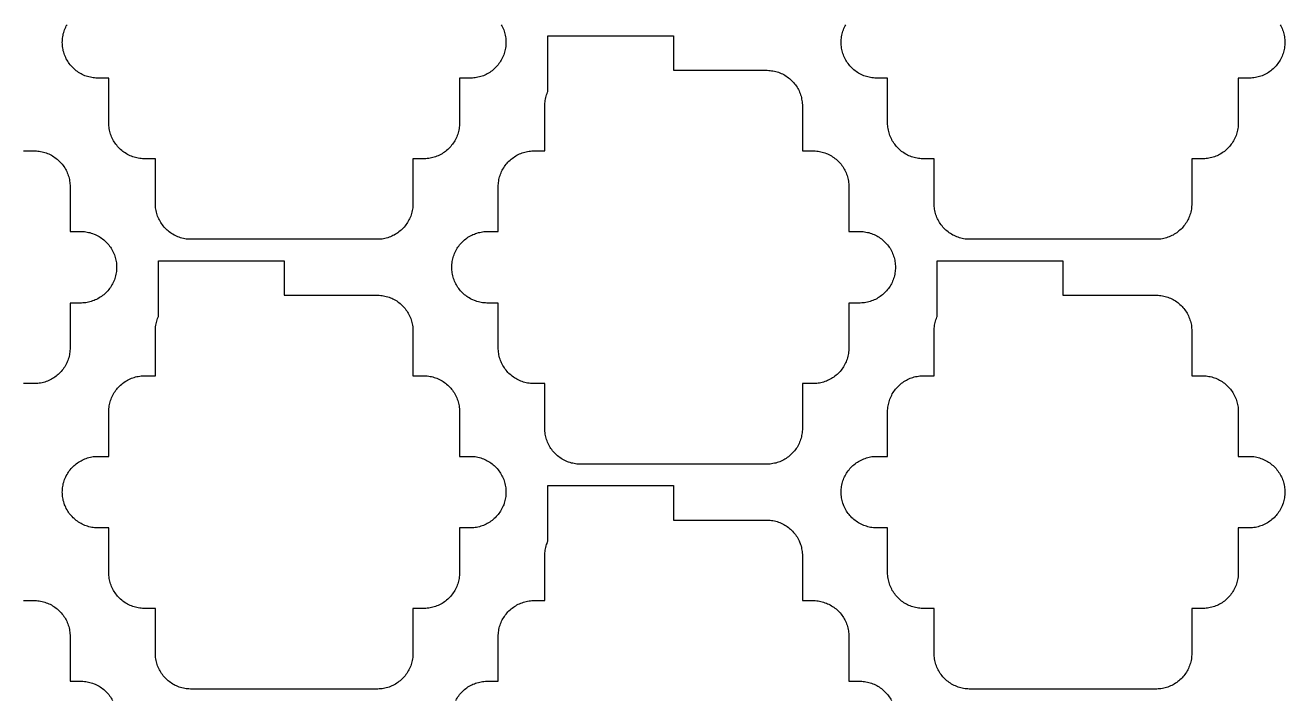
# Model space of a CAD drawing. Extents: x -49 to 54, y -38 to 38.
# Drawn here: x 26.31 to 43.91, y 8.09 to 17.52 of the extents above; entities that cross this region are included whole.
import ezdxf

# ---------------------------------------------------------------- set-up
doc = ezdxf.new("R2010")
doc.units = 0
doc.layers.add('CONDUCTIVE_LAYER_BACK_LAYER', color=2, linetype='CONTINUOUS')

msp = doc.modelspace()

# ---------------------------------------------------------------- linework, layer by layer
at = {"layer": 'CONDUCTIVE_LAYER_BACK_LAYER'}
for points in [[(32.965, 17.527), (32.974, 17.51), (32.983, 17.492), (32.991, 17.474), (32.999, 17.455), (33.005, 17.437), (33.011, 17.418), (33.016, 17.398), (33.02, 17.379), (33.024, 17.359), (33.027, 17.34), (33.029, 17.32), (33.03, 17.3), (33.03, 17.28), (33.03, 17.26), (33.029, 17.24), (33.027, 17.221), (33.024, 17.201), (33.02, 17.181), (33.016, 17.162), (33.011, 17.143), (33.005, 17.124), (32.999, 17.105), (32.991, 17.087), (32.983, 17.068), (32.974, 17.051), (32.965, 17.033), (32.955, 17.016), (32.944, 16.999), (32.932, 16.983), (32.92, 16.967), (32.908, 16.952), (32.894, 16.937), (32.88, 16.923), (32.866, 16.91), (32.851, 16.896), (32.835, 16.884), (32.819, 16.872), (32.803, 16.861), (32.786, 16.851), (32.769, 16.841), (32.751, 16.832), (32.733, 16.823), (32.715, 16.815), (32.696, 16.809), (32.677, 16.802), (32.658, 16.797), (32.639, 16.792), (32.619, 16.788), (32.6, 16.785), (32.58, 16.783), (32.56, 16.781), (32.54, 16.78), (32.38, 16.78), (32.38, 16.154), (32.38, 16.135), (32.379, 16.115), (32.377, 16.095), (32.374, 16.075), (32.37, 16.056), (32.366, 16.036), (32.361, 16.017), (32.355, 15.998), (32.349, 15.979), (32.341, 15.961), (32.333, 15.943), (32.324, 15.925), (32.315, 15.907), (32.305, 15.89), (32.294, 15.874), (32.282, 15.857), (32.27, 15.842), (32.258, 15.826), (32.244, 15.812), (32.23, 15.797), (32.216, 15.784), (32.201, 15.771), (32.185, 15.758), (32.169, 15.746), (32.153, 15.735), (32.136, 15.725), (32.119, 15.715), (32.101, 15.706), (32.083, 15.697), (32.065, 15.69), (32.046, 15.683), (32.027, 15.676), (32.008, 15.671), (31.989, 15.666), (31.969, 15.662), (31.95, 15.659), (31.93, 15.657), (31.91, 15.655), (31.89, 15.654), (31.73, 15.654), (31.73, 15.029), (31.73, 15.009), (31.729, 14.989), (31.727, 14.969), (31.724, 14.949), (31.72, 14.93), (31.716, 14.91), (31.711, 14.891), (31.705, 14.872), (31.699, 14.853), (31.691, 14.835), (31.683, 14.817), (31.674, 14.799), (31.665, 14.781), (31.655, 14.764), (31.644, 14.748), (31.632, 14.731), (31.62, 14.716), (31.608, 14.7), (31.594, 14.686), (31.58, 14.672), (31.566, 14.658), (31.551, 14.645), (31.535, 14.632), (31.519, 14.621), (31.503, 14.609), (31.486, 14.599), (31.469, 14.589), (31.451, 14.58), (31.433, 14.572), (31.415, 14.564), (31.396, 14.557), (31.377, 14.551), (31.358, 14.545), (31.339, 14.54), (31.319, 14.537), (31.3, 14.533), (31.28, 14.531), (31.26, 14.529), (31.24, 14.529), (28.62, 14.529), (28.6, 14.529), (28.581, 14.531), (28.561, 14.533), (28.541, 14.537), (28.522, 14.54), (28.502, 14.545), (28.483, 14.551), (28.464, 14.557), (28.446, 14.564), (28.427, 14.572), (28.409, 14.58), (28.392, 14.589), (28.375, 14.599), (28.358, 14.609), (28.341, 14.621), (28.325, 14.632), (28.31, 14.645), (28.295, 14.658), (28.28, 14.672), (28.266, 14.686), (28.253, 14.7), (28.24, 14.716), (28.228, 14.731), (28.217, 14.748), (28.206, 14.764), (28.196, 14.781), (28.186, 14.799), (28.177, 14.817), (28.169, 14.835), (28.162, 14.853), (28.155, 14.872), (28.149, 14.891), (28.144, 14.91), (28.14, 14.93), (28.137, 14.949), (28.134, 14.969), (28.132, 14.989), (28.131, 15.009), (28.13, 15.029), (28.13, 15.654), (27.97, 15.654), (27.95, 15.655), (27.931, 15.657), (27.911, 15.659), (27.891, 15.662), (27.872, 15.666), (27.852, 15.671), (27.833, 15.676), (27.814, 15.683), (27.796, 15.69), (27.777, 15.697), (27.759, 15.706), (27.742, 15.715), (27.725, 15.725), (27.708, 15.735), (27.691, 15.746), (27.675, 15.758), (27.66, 15.771), (27.645, 15.784), (27.63, 15.797), (27.616, 15.812), (27.603, 15.826), (27.59, 15.842), (27.578, 15.857), (27.567, 15.874), (27.556, 15.89), (27.546, 15.907), (27.536, 15.925), (27.527, 15.943), (27.519, 15.961), (27.512, 15.979), (27.505, 15.998), (27.499, 16.017), (27.494, 16.036), (27.49, 16.056), (27.487, 16.075), (27.484, 16.095), (27.482, 16.115), (27.481, 16.135), (27.48, 16.154), (27.48, 16.78), (27.32, 16.78), (27.3, 16.781), (27.281, 16.783), (27.261, 16.785), (27.241, 16.788), (27.222, 16.792), (27.202, 16.797), (27.183, 16.802), (27.164, 16.809), (27.146, 16.815), (27.127, 16.823), (27.109, 16.832), (27.092, 16.841), (27.075, 16.851), (27.058, 16.861), (27.041, 16.872), (27.025, 16.884), (27.01, 16.896), (26.995, 16.91), (26.98, 16.923), (26.966, 16.937), (26.953, 16.952), (26.94, 16.967), (26.928, 16.983), (26.917, 16.999), (26.906, 17.016), (26.896, 17.033), (26.886, 17.051), (26.877, 17.068), (26.869, 17.087), (26.862, 17.105), (26.855, 17.124), (26.849, 17.143), (26.844, 17.162), (26.84, 17.181), (26.837, 17.201), (26.834, 17.221), (26.832, 17.24), (26.831, 17.26), (26.83, 17.28), (26.831, 17.3), (26.832, 17.32), (26.834, 17.34), (26.837, 17.359), (26.84, 17.379), (26.844, 17.398), (26.849, 17.418), (26.855, 17.437), (26.862, 17.455), (26.869, 17.474), (26.877, 17.492), (26.886, 17.51), (26.896, 17.527)], [(43.849, 17.527), (43.858, 17.51), (43.867, 17.492), (43.875, 17.474), (43.882, 17.455), (43.889, 17.437), (43.895, 17.418), (43.9, 17.398), (43.904, 17.379), (43.908, 17.359), (43.91, 17.34), (43.912, 17.32), (43.914, 17.3), (43.914, 17.28), (43.914, 17.26), (43.912, 17.24), (43.91, 17.221), (43.908, 17.201), (43.904, 17.181), (43.9, 17.162), (43.895, 17.143), (43.889, 17.124), (43.882, 17.105), (43.875, 17.087), (43.867, 17.068), (43.858, 17.051), (43.849, 17.033), (43.838, 17.016), (43.828, 16.999), (43.816, 16.983), (43.804, 16.967), (43.791, 16.952), (43.778, 16.937), (43.764, 16.923), (43.749, 16.91), (43.734, 16.896), (43.719, 16.884), (43.703, 16.872), (43.687, 16.861), (43.67, 16.851), (43.652, 16.841), (43.635, 16.832), (43.617, 16.823), (43.598, 16.815), (43.58, 16.809), (43.561, 16.802), (43.542, 16.797), (43.522, 16.792), (43.503, 16.788), (43.483, 16.785), (43.464, 16.783), (43.444, 16.781), (43.424, 16.78), (43.264, 16.78), (43.264, 16.154), (43.264, 16.135), (43.262, 16.115), (43.26, 16.095), (43.258, 16.075), (43.254, 16.056), (43.25, 16.036), (43.245, 16.017), (43.239, 15.998), (43.232, 15.979), (43.225, 15.961), (43.217, 15.943), (43.208, 15.925), (43.199, 15.907), (43.188, 15.89), (43.178, 15.874), (43.166, 15.857), (43.154, 15.842), (43.141, 15.826), (43.128, 15.812), (43.114, 15.797), (43.099, 15.784), (43.084, 15.771), (43.069, 15.758), (43.053, 15.746), (43.037, 15.735), (43.02, 15.725), (43.002, 15.715), (42.985, 15.706), (42.967, 15.697), (42.948, 15.69), (42.93, 15.683), (42.911, 15.676), (42.892, 15.671), (42.872, 15.666), (42.853, 15.662), (42.833, 15.659), (42.814, 15.657), (42.794, 15.655), (42.774, 15.654), (42.614, 15.654), (42.614, 15.029), (42.614, 15.009), (42.612, 14.989), (42.61, 14.969), (42.608, 14.949), (42.604, 14.93), (42.6, 14.91), (42.595, 14.891), (42.589, 14.872), (42.582, 14.853), (42.575, 14.835), (42.567, 14.817), (42.558, 14.799), (42.549, 14.781), (42.538, 14.764), (42.528, 14.748), (42.516, 14.731), (42.504, 14.716), (42.491, 14.7), (42.478, 14.686), (42.464, 14.672), (42.449, 14.658), (42.434, 14.645), (42.419, 14.632), (42.403, 14.621), (42.387, 14.609), (42.37, 14.599), (42.352, 14.589), (42.335, 14.58), (42.317, 14.572), (42.298, 14.564), (42.28, 14.557), (42.261, 14.551), (42.242, 14.545), (42.222, 14.54), (42.203, 14.537), (42.183, 14.533), (42.164, 14.531), (42.144, 14.529), (42.124, 14.529), (39.504, 14.529), (39.484, 14.529), (39.464, 14.531), (39.445, 14.533), (39.425, 14.537), (39.405, 14.54), (39.386, 14.545), (39.367, 14.551), (39.348, 14.557), (39.33, 14.564), (39.311, 14.572), (39.293, 14.58), (39.276, 14.589), (39.258, 14.599), (39.241, 14.609), (39.225, 14.621), (39.209, 14.632), (39.193, 14.645), (39.178, 14.658), (39.164, 14.672), (39.15, 14.686), (39.137, 14.7), (39.124, 14.716), (39.112, 14.731), (39.1, 14.748), (39.089, 14.764), (39.079, 14.781), (39.07, 14.799), (39.061, 14.817), (39.053, 14.835), (39.046, 14.853), (39.039, 14.872), (39.033, 14.891), (39.028, 14.91), (39.024, 14.93), (39.02, 14.949), (39.017, 14.969), (39.016, 14.989), (39.014, 15.009), (39.014, 15.029), (39.014, 15.654), (38.854, 15.654), (38.834, 15.655), (38.814, 15.657), (38.795, 15.659), (38.775, 15.662), (38.755, 15.666), (38.736, 15.671), (38.717, 15.676), (38.698, 15.683), (38.68, 15.69), (38.661, 15.697), (38.643, 15.706), (38.626, 15.715), (38.608, 15.725), (38.591, 15.735), (38.575, 15.746), (38.559, 15.758), (38.543, 15.771), (38.528, 15.784), (38.514, 15.797), (38.5, 15.812), (38.487, 15.826), (38.474, 15.842), (38.462, 15.857), (38.45, 15.874), (38.439, 15.89), (38.429, 15.907), (38.42, 15.925), (38.411, 15.943), (38.403, 15.961), (38.396, 15.979), (38.389, 15.998), (38.383, 16.017), (38.378, 16.036), (38.374, 16.056), (38.37, 16.075), (38.367, 16.095), (38.366, 16.115), (38.364, 16.135), (38.364, 16.154), (38.364, 16.78), (38.204, 16.78), (38.184, 16.781), (38.164, 16.783), (38.145, 16.785), (38.125, 16.788), (38.105, 16.792), (38.086, 16.797), (38.067, 16.802), (38.048, 16.809), (38.03, 16.815), (38.011, 16.823), (37.993, 16.832), (37.976, 16.841), (37.958, 16.851), (37.941, 16.861), (37.925, 16.872), (37.909, 16.884), (37.893, 16.896), (37.878, 16.91), (37.864, 16.923), (37.85, 16.937), (37.837, 16.952), (37.824, 16.967), (37.812, 16.983), (37.8, 16.999), (37.789, 17.016), (37.779, 17.033), (37.77, 17.051), (37.761, 17.068), (37.753, 17.087), (37.746, 17.105), (37.739, 17.124), (37.733, 17.143), (37.728, 17.162), (37.724, 17.181), (37.72, 17.201), (37.717, 17.221), (37.716, 17.24), (37.714, 17.26), (37.714, 17.28), (37.714, 17.3), (37.716, 17.32), (37.717, 17.34), (37.72, 17.359), (37.724, 17.379), (37.728, 17.398), (37.733, 17.418), (37.739, 17.437), (37.746, 17.455), (37.753, 17.474), (37.761, 17.492), (37.77, 17.51), (37.779, 17.527)], [(26.288, 15.764), (26.448, 15.764), (26.468, 15.763), (26.488, 15.762), (26.508, 15.759), (26.527, 15.756), (26.547, 15.752), (26.566, 15.748), (26.585, 15.742), (26.604, 15.736), (26.623, 15.729), (26.641, 15.721), (26.659, 15.713), (26.677, 15.704), (26.694, 15.694), (26.711, 15.683), (26.727, 15.672), (26.743, 15.66), (26.759, 15.648), (26.774, 15.635), (26.788, 15.621), (26.802, 15.607), (26.816, 15.592), (26.828, 15.577), (26.841, 15.561), (26.852, 15.545), (26.863, 15.528), (26.873, 15.511), (26.883, 15.494), (26.891, 15.476), (26.899, 15.458), (26.907, 15.439), (26.913, 15.421), (26.919, 15.402), (26.924, 15.382), (26.929, 15.363), (26.932, 15.343), (26.935, 15.324), (26.937, 15.304), (26.938, 15.284), (26.938, 15.264), (26.938, 14.638), (27.098, 14.638), (27.118, 14.637), (27.138, 14.636), (27.158, 14.634), (27.177, 14.63), (27.197, 14.626), (27.216, 14.622), (27.235, 14.616), (27.254, 14.61), (27.273, 14.603), (27.291, 14.595), (27.309, 14.587), (27.327, 14.578), (27.344, 14.568), (27.361, 14.558), (27.377, 14.546), (27.393, 14.535), (27.409, 14.522), (27.424, 14.509), (27.438, 14.495), (27.452, 14.481), (27.466, 14.466), (27.478, 14.451), (27.491, 14.435), (27.502, 14.419), (27.513, 14.403), (27.523, 14.385), (27.533, 14.368), (27.541, 14.35), (27.549, 14.332), (27.557, 14.314), (27.563, 14.295), (27.569, 14.276), (27.574, 14.257), (27.579, 14.237), (27.582, 14.218), (27.585, 14.198), (27.587, 14.178), (27.588, 14.158), (27.588, 14.138), (27.588, 14.118), (27.587, 14.099), (27.585, 14.079), (27.582, 14.059), (27.579, 14.04), (27.574, 14.02), (27.569, 14.001), (27.563, 13.982), (27.557, 13.963), (27.549, 13.945), (27.541, 13.927), (27.533, 13.909), (27.523, 13.891), (27.513, 13.874), (27.502, 13.857), (27.491, 13.841), (27.478, 13.826), (27.466, 13.81), (27.452, 13.796), (27.438, 13.781), (27.424, 13.768), (27.409, 13.755), (27.393, 13.742), (27.377, 13.73), (27.361, 13.719), (27.344, 13.709), (27.327, 13.699), (27.309, 13.69), (27.291, 13.681), (27.273, 13.674), (27.254, 13.667), (27.235, 13.66), (27.216, 13.655), (27.197, 13.65), (27.177, 13.646), (27.158, 13.643), (27.138, 13.641), (27.118, 13.639), (27.098, 13.638), (26.938, 13.638), (26.938, 13.013), (26.938, 12.993), (26.937, 12.973), (26.935, 12.953), (26.932, 12.933), (26.929, 12.914), (26.924, 12.894), (26.919, 12.875), (26.913, 12.856), (26.907, 12.837), (26.899, 12.819), (26.891, 12.801), (26.883, 12.783), (26.873, 12.765), (26.863, 12.748), (26.852, 12.732), (26.841, 12.715), (26.828, 12.7), (26.816, 12.684), (26.802, 12.67), (26.788, 12.655), (26.774, 12.642), (26.759, 12.629), (26.743, 12.616), (26.727, 12.605), (26.711, 12.593), (26.694, 12.583), (26.677, 12.573), (26.659, 12.564), (26.641, 12.555), (26.623, 12.548), (26.604, 12.541), (26.585, 12.535), (26.566, 12.529), (26.547, 12.524), (26.527, 12.521), (26.508, 12.517), (26.488, 12.515), (26.468, 12.513), (26.448, 12.513), (26.288, 12.513)], [(32.328, 8.084), (32.337, 8.102), (32.348, 8.119), (32.358, 8.136), (32.37, 8.152), (32.382, 8.168), (32.395, 8.183), (32.408, 8.197), (32.422, 8.212), (32.437, 8.225), (32.452, 8.238), (32.467, 8.251), (32.483, 8.263), (32.499, 8.274), (32.516, 8.284), (32.534, 8.294), (32.551, 8.303), (32.569, 8.312), (32.588, 8.319), (32.606, 8.326), (32.625, 8.333), (32.644, 8.338), (32.664, 8.343), (32.683, 8.347), (32.703, 8.35), (32.722, 8.352), (32.742, 8.354), (32.762, 8.355), (32.922, 8.355), (32.922, 8.98), (32.922, 9), (32.924, 9.02), (32.926, 9.04), (32.928, 9.06), (32.932, 9.079), (32.936, 9.099), (32.941, 9.118), (32.947, 9.137), (32.954, 9.156), (32.961, 9.174), (32.969, 9.192), (32.978, 9.21), (32.987, 9.228), (32.998, 9.245), (33.008, 9.261), (33.02, 9.278), (33.032, 9.293), (33.045, 9.309), (33.058, 9.323), (33.072, 9.338), (33.087, 9.351), (33.102, 9.364), (33.117, 9.377), (33.133, 9.388), (33.149, 9.4), (33.166, 9.41), (33.184, 9.42), (33.201, 9.429), (33.219, 9.438), (33.238, 9.445), (33.256, 9.452), (33.275, 9.458), (33.294, 9.464), (33.314, 9.469), (33.333, 9.472), (33.353, 9.476), (33.372, 9.478), (33.392, 9.48), (33.412, 9.48), (33.572, 9.48), (33.572, 10.106), (33.572, 10.126), (33.574, 10.146), (33.576, 10.166), (33.578, 10.186), (33.582, 10.205), (33.586, 10.224), (33.591, 10.244), (33.597, 10.263), (33.604, 10.281), (33.611, 10.3), (33.615, 10.309), (33.615, 11.087), (35.372, 11.087), (35.372, 10.606), (36.682, 10.606), (36.702, 10.605), (36.722, 10.604), (36.741, 10.601), (36.761, 10.598), (36.781, 10.594), (36.8, 10.59), (36.819, 10.584), (36.838, 10.578), (36.857, 10.571), (36.875, 10.563), (36.893, 10.555), (36.911, 10.546), (36.928, 10.536), (36.945, 10.525), (36.961, 10.514), (36.977, 10.502), (36.993, 10.49), (37.008, 10.477), (37.022, 10.463), (37.036, 10.449), (37.049, 10.434), (37.062, 10.419), (37.074, 10.403), (37.086, 10.387), (37.097, 10.371), (37.107, 10.353), (37.116, 10.336), (37.125, 10.318), (37.133, 10.3), (37.14, 10.281), (37.147, 10.263), (37.153, 10.244), (37.158, 10.224), (37.162, 10.205), (37.166, 10.186), (37.169, 10.166), (37.17, 10.146), (37.172, 10.126), (37.172, 10.106), (37.172, 9.48), (37.332, 9.48), (37.352, 9.48), (37.372, 9.478), (37.391, 9.476), (37.411, 9.472), (37.431, 9.469), (37.45, 9.464), (37.469, 9.458), (37.488, 9.452), (37.507, 9.445), (37.525, 9.438), (37.543, 9.429), (37.561, 9.42), (37.578, 9.41), (37.595, 9.4), (37.611, 9.388), (37.627, 9.377), (37.643, 9.364), (37.658, 9.351), (37.672, 9.338), (37.686, 9.323), (37.699, 9.309), (37.712, 9.293), (37.724, 9.278), (37.736, 9.261), (37.747, 9.245), (37.757, 9.228), (37.766, 9.21), (37.775, 9.192), (37.783, 9.174), (37.79, 9.156), (37.797, 9.137), (37.803, 9.118), (37.808, 9.099), (37.812, 9.079), (37.816, 9.06), (37.819, 9.04), (37.82, 9.02), (37.822, 9), (37.822, 8.98), (37.822, 8.355), (37.982, 8.355), (38.002, 8.354), (38.022, 8.352), (38.041, 8.35), (38.061, 8.347), (38.081, 8.343), (38.1, 8.338), (38.119, 8.333), (38.138, 8.326), (38.157, 8.319), (38.175, 8.312), (38.193, 8.303), (38.211, 8.294), (38.228, 8.284), (38.245, 8.274), (38.261, 8.263), (38.277, 8.251), (38.293, 8.238), (38.308, 8.225), (38.322, 8.212), (38.336, 8.197), (38.349, 8.183), (38.362, 8.168), (38.374, 8.152), (38.386, 8.136), (38.397, 8.119), (38.407, 8.102), (38.416, 8.084)], [(26.288, 9.48), (26.448, 9.48), (26.468, 9.48), (26.488, 9.478), (26.508, 9.476), (26.527, 9.472), (26.547, 9.469), (26.566, 9.464), (26.585, 9.458), (26.604, 9.452), (26.623, 9.445), (26.641, 9.438), (26.659, 9.429), (26.677, 9.42), (26.694, 9.41), (26.711, 9.4), (26.727, 9.388), (26.743, 9.377), (26.759, 9.364), (26.774, 9.351), (26.788, 9.338), (26.802, 9.323), (26.816, 9.309), (26.828, 9.293), (26.841, 9.278), (26.852, 9.261), (26.863, 9.245), (26.873, 9.228), (26.883, 9.21), (26.891, 9.192), (26.899, 9.174), (26.907, 9.156), (26.913, 9.137), (26.919, 9.118), (26.924, 9.099), (26.929, 9.079), (26.932, 9.06), (26.935, 9.04), (26.937, 9.02), (26.938, 9), (26.938, 8.98), (26.938, 8.355), (27.098, 8.355), (27.118, 8.354), (27.138, 8.352), (27.158, 8.35), (27.177, 8.347), (27.197, 8.343), (27.216, 8.338), (27.235, 8.333), (27.254, 8.326), (27.273, 8.319), (27.291, 8.312), (27.309, 8.303), (27.327, 8.294), (27.344, 8.284), (27.361, 8.274), (27.377, 8.263), (27.393, 8.251), (27.409, 8.238), (27.424, 8.225), (27.438, 8.212), (27.452, 8.197), (27.466, 8.183), (27.478, 8.168), (27.491, 8.152), (27.502, 8.136), (27.513, 8.119), (27.523, 8.102), (27.533, 8.084)]]:
    msp.add_lwpolyline(points, dxfattribs=at)
for points in [[(37.172, 11.887), (37.172, 11.867), (37.17, 11.847), (37.169, 11.827), (37.166, 11.807), (37.162, 11.788), (37.158, 11.769), (37.153, 11.749), (37.147, 11.73), (37.14, 11.712), (37.133, 11.693), (37.125, 11.675), (37.116, 11.657), (37.107, 11.64), (37.097, 11.622), (37.086, 11.606), (37.074, 11.59), (37.062, 11.574), (37.049, 11.559), (37.036, 11.544), (37.022, 11.53), (37.008, 11.516), (36.993, 11.503), (36.977, 11.491), (36.961, 11.479), (36.945, 11.468), (36.928, 11.457), (36.911, 11.447), (36.893, 11.438), (36.875, 11.43), (36.857, 11.422), (36.838, 11.415), (36.819, 11.409), (36.8, 11.403), (36.781, 11.399), (36.761, 11.395), (36.741, 11.392), (36.722, 11.389), (36.702, 11.388), (36.682, 11.387), (34.062, 11.387), (34.042, 11.388), (34.022, 11.389), (34.003, 11.392), (33.983, 11.395), (33.964, 11.399), (33.944, 11.403), (33.925, 11.409), (33.906, 11.415), (33.888, 11.422), (33.869, 11.43), (33.851, 11.438), (33.834, 11.447), (33.816, 11.457), (33.799, 11.468), (33.783, 11.479), (33.767, 11.491), (33.752, 11.503), (33.737, 11.516), (33.722, 11.53), (33.708, 11.544), (33.695, 11.559), (33.682, 11.574), (33.67, 11.59), (33.658, 11.606), (33.648, 11.622), (33.637, 11.64), (33.628, 11.657), (33.619, 11.675), (33.611, 11.693), (33.604, 11.712), (33.597, 11.73), (33.591, 11.749), (33.586, 11.769), (33.582, 11.788), (33.578, 11.807), (33.576, 11.827), (33.574, 11.847), (33.572, 11.867), (33.572, 11.887), (33.572, 12.513), (33.412, 12.513), (33.392, 12.513), (33.372, 12.515), (33.353, 12.517), (33.333, 12.521), (33.314, 12.524), (33.294, 12.529), (33.275, 12.535), (33.256, 12.541), (33.238, 12.548), (33.219, 12.555), (33.201, 12.564), (33.184, 12.573), (33.166, 12.583), (33.149, 12.593), (33.133, 12.605), (33.117, 12.616), (33.102, 12.629), (33.087, 12.642), (33.072, 12.655), (33.058, 12.67), (33.045, 12.684), (33.032, 12.7), (33.02, 12.715), (33.008, 12.732), (32.998, 12.748), (32.987, 12.765), (32.978, 12.783), (32.969, 12.801), (32.961, 12.819), (32.954, 12.837), (32.947, 12.856), (32.941, 12.875), (32.936, 12.894), (32.932, 12.914), (32.928, 12.933), (32.926, 12.953), (32.924, 12.973), (32.922, 12.993), (32.922, 13.013), (32.922, 13.638), (32.762, 13.638), (32.742, 13.639), (32.722, 13.641), (32.703, 13.643), (32.683, 13.646), (32.664, 13.65), (32.644, 13.655), (32.625, 13.66), (32.606, 13.667), (32.588, 13.674), (32.569, 13.681), (32.551, 13.69), (32.534, 13.699), (32.516, 13.709), (32.499, 13.719), (32.483, 13.73), (32.467, 13.742), (32.452, 13.755), (32.437, 13.768), (32.422, 13.781), (32.408, 13.796), (32.395, 13.81), (32.382, 13.826), (32.37, 13.841), (32.358, 13.857), (32.348, 13.874), (32.337, 13.891), (32.328, 13.909), (32.319, 13.927), (32.311, 13.945), (32.304, 13.963), (32.297, 13.982), (32.291, 14.001), (32.286, 14.02), (32.282, 14.04), (32.278, 14.059), (32.276, 14.079), (32.274, 14.099), (32.272, 14.118), (32.272, 14.138), (32.272, 14.158), (32.274, 14.178), (32.276, 14.198), (32.278, 14.218), (32.282, 14.237), (32.286, 14.257), (32.291, 14.276), (32.297, 14.295), (32.304, 14.314), (32.311, 14.332), (32.319, 14.35), (32.328, 14.368), (32.337, 14.385), (32.348, 14.403), (32.358, 14.419), (32.37, 14.435), (32.382, 14.451), (32.395, 14.466), (32.408, 14.481), (32.422, 14.495), (32.437, 14.509), (32.452, 14.522), (32.467, 14.535), (32.483, 14.546), (32.499, 14.558), (32.516, 14.568), (32.534, 14.578), (32.551, 14.587), (32.569, 14.595), (32.588, 14.603), (32.606, 14.61), (32.625, 14.616), (32.644, 14.622), (32.664, 14.626), (32.683, 14.63), (32.703, 14.634), (32.722, 14.636), (32.742, 14.637), (32.762, 14.638), (32.922, 14.638), (32.922, 15.264), (32.922, 15.284), (32.924, 15.304), (32.926, 15.324), (32.928, 15.343), (32.932, 15.363), (32.936, 15.382), (32.941, 15.402), (32.947, 15.421), (32.954, 15.439), (32.961, 15.458), (32.969, 15.476), (32.978, 15.494), (32.987, 15.511), (32.998, 15.528), (33.008, 15.545), (33.02, 15.561), (33.032, 15.577), (33.045, 15.592), (33.058, 15.607), (33.072, 15.621), (33.087, 15.635), (33.102, 15.648), (33.117, 15.66), (33.133, 15.672), (33.149, 15.683), (33.166, 15.694), (33.184, 15.704), (33.201, 15.713), (33.219, 15.721), (33.238, 15.729), (33.256, 15.736), (33.275, 15.742), (33.294, 15.748), (33.314, 15.752), (33.333, 15.756), (33.353, 15.759), (33.372, 15.762), (33.392, 15.763), (33.412, 15.764), (33.572, 15.764), (33.572, 16.39), (33.572, 16.41), (33.574, 16.43), (33.576, 16.45), (33.578, 16.469), (33.582, 16.489), (33.586, 16.508), (33.591, 16.527), (33.597, 16.546), (33.604, 16.565), (33.611, 16.584), (33.615, 16.593), (33.615, 17.37), (35.372, 17.37), (35.372, 16.89), (36.682, 16.89), (36.702, 16.889), (36.722, 16.888), (36.741, 16.885), (36.761, 16.882), (36.781, 16.878), (36.8, 16.873), (36.819, 16.868), (36.838, 16.862), (36.857, 16.855), (36.875, 16.847), (36.893, 16.839), (36.911, 16.83), (36.928, 16.82), (36.945, 16.809), (36.961, 16.798), (36.977, 16.786), (36.993, 16.774), (37.008, 16.761), (37.022, 16.747), (37.036, 16.733), (37.049, 16.718), (37.062, 16.703), (37.074, 16.687), (37.086, 16.671), (37.097, 16.654), (37.107, 16.637), (37.116, 16.62), (37.125, 16.602), (37.133, 16.584), (37.14, 16.565), (37.147, 16.546), (37.153, 16.527), (37.158, 16.508), (37.162, 16.489), (37.166, 16.469), (37.169, 16.45), (37.17, 16.43), (37.172, 16.41), (37.172, 16.39), (37.172, 15.764), (37.332, 15.764), (37.352, 15.763), (37.372, 15.762), (37.391, 15.759), (37.411, 15.756), (37.431, 15.752), (37.45, 15.748), (37.469, 15.742), (37.488, 15.736), (37.507, 15.729), (37.525, 15.721), (37.543, 15.713), (37.561, 15.704), (37.578, 15.694), (37.595, 15.683), (37.611, 15.672), (37.627, 15.66), (37.643, 15.648), (37.658, 15.635), (37.672, 15.621), (37.686, 15.607), (37.699, 15.592), (37.712, 15.577), (37.724, 15.561), (37.736, 15.545), (37.747, 15.528), (37.757, 15.511), (37.766, 15.494), (37.775, 15.476), (37.783, 15.458), (37.79, 15.439), (37.797, 15.421), (37.803, 15.402), (37.808, 15.382), (37.812, 15.363), (37.816, 15.343), (37.819, 15.324), (37.82, 15.304), (37.822, 15.284), (37.822, 15.264), (37.822, 14.638), (37.982, 14.638), (38.002, 14.637), (38.022, 14.636), (38.041, 14.634), (38.061, 14.63), (38.081, 14.626), (38.1, 14.622), (38.119, 14.616), (38.138, 14.61), (38.157, 14.603), (38.175, 14.595), (38.193, 14.587), (38.211, 14.578), (38.228, 14.568), (38.245, 14.558), (38.261, 14.546), (38.277, 14.535), (38.293, 14.522), (38.308, 14.509), (38.322, 14.495), (38.336, 14.481), (38.349, 14.466), (38.362, 14.451), (38.374, 14.435), (38.386, 14.419), (38.397, 14.403), (38.407, 14.385), (38.416, 14.368), (38.425, 14.35), (38.433, 14.332), (38.44, 14.314), (38.447, 14.295), (38.453, 14.276), (38.458, 14.257), (38.462, 14.237), (38.466, 14.218), (38.469, 14.198), (38.47, 14.178), (38.472, 14.158), (38.472, 14.138), (38.472, 14.118), (38.47, 14.099), (38.469, 14.079), (38.466, 14.059), (38.462, 14.04), (38.458, 14.02), (38.453, 14.001), (38.447, 13.982), (38.44, 13.963), (38.433, 13.945), (38.425, 13.927), (38.416, 13.909), (38.407, 13.891), (38.397, 13.874), (38.386, 13.857), (38.374, 13.841), (38.362, 13.826), (38.349, 13.81), (38.336, 13.796), (38.322, 13.781), (38.308, 13.768), (38.293, 13.755), (38.277, 13.742), (38.261, 13.73), (38.245, 13.719), (38.228, 13.709), (38.211, 13.699), (38.193, 13.69), (38.175, 13.681), (38.157, 13.674), (38.138, 13.667), (38.119, 13.66), (38.1, 13.655), (38.081, 13.65), (38.061, 13.646), (38.041, 13.643), (38.022, 13.641), (38.002, 13.639), (37.982, 13.638), (37.822, 13.638), (37.822, 13.013), (37.822, 12.993), (37.82, 12.973), (37.819, 12.953), (37.816, 12.933), (37.812, 12.914), (37.808, 12.894), (37.803, 12.875), (37.797, 12.856), (37.79, 12.837), (37.783, 12.819), (37.775, 12.801), (37.766, 12.783), (37.757, 12.765), (37.747, 12.748), (37.736, 12.732), (37.724, 12.715), (37.712, 12.7), (37.699, 12.684), (37.686, 12.67), (37.672, 12.655), (37.658, 12.642), (37.643, 12.629), (37.627, 12.616), (37.611, 12.605), (37.595, 12.593), (37.578, 12.583), (37.561, 12.573), (37.543, 12.564), (37.525, 12.555), (37.507, 12.548), (37.488, 12.541), (37.469, 12.535), (37.45, 12.529), (37.431, 12.524), (37.411, 12.521), (37.391, 12.517), (37.372, 12.515), (37.352, 12.513), (37.332, 12.513), (37.172, 12.513)], [(31.73, 8.745), (31.73, 8.725), (31.729, 8.705), (31.727, 8.685), (31.724, 8.666), (31.72, 8.646), (31.716, 8.627), (31.711, 8.607), (31.705, 8.588), (31.699, 8.57), (31.691, 8.551), (31.683, 8.533), (31.674, 8.515), (31.665, 8.498), (31.655, 8.481), (31.644, 8.464), (31.632, 8.448), (31.62, 8.432), (31.608, 8.417), (31.594, 8.402), (31.58, 8.388), (31.566, 8.374), (31.551, 8.361), (31.535, 8.349), (31.519, 8.337), (31.503, 8.326), (31.486, 8.315), (31.469, 8.305), (31.451, 8.296), (31.433, 8.288), (31.415, 8.28), (31.396, 8.273), (31.377, 8.267), (31.358, 8.261), (31.339, 8.257), (31.319, 8.253), (31.3, 8.25), (31.28, 8.247), (31.26, 8.246), (31.24, 8.245), (28.62, 8.245), (28.6, 8.246), (28.581, 8.247), (28.561, 8.25), (28.541, 8.253), (28.522, 8.257), (28.502, 8.261), (28.483, 8.267), (28.464, 8.273), (28.446, 8.28), (28.427, 8.288), (28.409, 8.296), (28.392, 8.305), (28.375, 8.315), (28.358, 8.326), (28.341, 8.337), (28.325, 8.349), (28.31, 8.361), (28.295, 8.374), (28.28, 8.388), (28.266, 8.402), (28.253, 8.417), (28.24, 8.432), (28.228, 8.448), (28.217, 8.464), (28.206, 8.481), (28.196, 8.498), (28.186, 8.515), (28.177, 8.533), (28.169, 8.551), (28.162, 8.57), (28.155, 8.588), (28.149, 8.607), (28.144, 8.627), (28.14, 8.646), (28.137, 8.666), (28.134, 8.685), (28.132, 8.705), (28.131, 8.725), (28.13, 8.745), (28.13, 9.371), (27.97, 9.371), (27.95, 9.372), (27.931, 9.373), (27.911, 9.376), (27.891, 9.379), (27.872, 9.383), (27.852, 9.387), (27.833, 9.393), (27.814, 9.399), (27.796, 9.406), (27.777, 9.414), (27.759, 9.422), (27.742, 9.431), (27.725, 9.441), (27.708, 9.452), (27.691, 9.463), (27.675, 9.474), (27.66, 9.487), (27.645, 9.5), (27.63, 9.514), (27.616, 9.528), (27.603, 9.543), (27.59, 9.558), (27.578, 9.574), (27.567, 9.59), (27.556, 9.606), (27.546, 9.624), (27.536, 9.641), (27.527, 9.659), (27.519, 9.677), (27.512, 9.696), (27.505, 9.714), (27.499, 9.733), (27.494, 9.752), (27.49, 9.772), (27.487, 9.791), (27.484, 9.811), (27.482, 9.831), (27.481, 9.851), (27.48, 9.871), (27.48, 10.497), (27.32, 10.497), (27.3, 10.497), (27.281, 10.499), (27.261, 10.501), (27.241, 10.504), (27.222, 10.508), (27.202, 10.513), (27.183, 10.519), (27.164, 10.525), (27.146, 10.532), (27.127, 10.539), (27.109, 10.548), (27.092, 10.557), (27.075, 10.567), (27.058, 10.577), (27.041, 10.589), (27.025, 10.6), (27.01, 10.613), (26.995, 10.626), (26.98, 10.639), (26.966, 10.654), (26.953, 10.668), (26.94, 10.684), (26.928, 10.699), (26.917, 10.716), (26.906, 10.732), (26.896, 10.749), (26.886, 10.767), (26.877, 10.785), (26.869, 10.803), (26.862, 10.821), (26.855, 10.84), (26.849, 10.859), (26.844, 10.878), (26.84, 10.898), (26.837, 10.917), (26.834, 10.937), (26.832, 10.957), (26.831, 10.977), (26.83, 10.997), (26.831, 11.016), (26.832, 11.036), (26.834, 11.056), (26.837, 11.076), (26.84, 11.095), (26.844, 11.115), (26.849, 11.134), (26.855, 11.153), (26.862, 11.172), (26.869, 11.19), (26.877, 11.208), (26.886, 11.226), (26.896, 11.244), (26.906, 11.261), (26.917, 11.277), (26.928, 11.294), (26.94, 11.309), (26.953, 11.325), (26.966, 11.339), (26.98, 11.354), (26.995, 11.367), (27.01, 11.38), (27.025, 11.393), (27.041, 11.404), (27.058, 11.416), (27.075, 11.426), (27.092, 11.436), (27.109, 11.445), (27.127, 11.454), (27.146, 11.461), (27.164, 11.468), (27.183, 11.474), (27.202, 11.48), (27.222, 11.485), (27.241, 11.489), (27.261, 11.492), (27.281, 11.494), (27.3, 11.496), (27.32, 11.496), (27.48, 11.496), (27.48, 12.122), (27.481, 12.142), (27.482, 12.162), (27.484, 12.182), (27.487, 12.202), (27.49, 12.221), (27.494, 12.241), (27.499, 12.26), (27.505, 12.279), (27.512, 12.297), (27.519, 12.316), (27.527, 12.334), (27.536, 12.352), (27.546, 12.369), (27.556, 12.387), (27.567, 12.403), (27.578, 12.419), (27.59, 12.435), (27.603, 12.45), (27.616, 12.465), (27.63, 12.479), (27.645, 12.493), (27.66, 12.506), (27.675, 12.519), (27.691, 12.53), (27.708, 12.541), (27.725, 12.552), (27.742, 12.562), (27.759, 12.571), (27.777, 12.579), (27.796, 12.587), (27.814, 12.594), (27.833, 12.6), (27.852, 12.606), (27.872, 12.61), (27.891, 12.614), (27.911, 12.618), (27.931, 12.62), (27.95, 12.621), (27.97, 12.622), (28.13, 12.622), (28.13, 13.248), (28.131, 13.268), (28.132, 13.288), (28.134, 13.308), (28.137, 13.327), (28.14, 13.347), (28.144, 13.366), (28.149, 13.386), (28.155, 13.405), (28.162, 13.423), (28.169, 13.442), (28.173, 13.451), (28.173, 14.229), (29.93, 14.229), (29.93, 13.748), (31.24, 13.748), (31.26, 13.747), (31.28, 13.746), (31.3, 13.743), (31.319, 13.74), (31.339, 13.736), (31.358, 13.732), (31.377, 13.726), (31.396, 13.72), (31.415, 13.713), (31.433, 13.705), (31.451, 13.697), (31.469, 13.688), (31.486, 13.678), (31.503, 13.667), (31.519, 13.656), (31.535, 13.644), (31.551, 13.632), (31.566, 13.619), (31.58, 13.605), (31.594, 13.591), (31.608, 13.576), (31.62, 13.561), (31.632, 13.545), (31.644, 13.529), (31.655, 13.512), (31.665, 13.495), (31.674, 13.478), (31.683, 13.46), (31.691, 13.442), (31.699, 13.423), (31.705, 13.405), (31.711, 13.386), (31.716, 13.366), (31.72, 13.347), (31.724, 13.327), (31.727, 13.308), (31.729, 13.288), (31.73, 13.268), (31.73, 13.248), (31.73, 12.622), (31.89, 12.622), (31.91, 12.621), (31.93, 12.62), (31.95, 12.618), (31.969, 12.614), (31.989, 12.61), (32.008, 12.606), (32.027, 12.6), (32.046, 12.594), (32.065, 12.587), (32.083, 12.579), (32.101, 12.571), (32.119, 12.562), (32.136, 12.552), (32.153, 12.541), (32.169, 12.53), (32.185, 12.519), (32.201, 12.506), (32.216, 12.493), (32.23, 12.479), (32.244, 12.465), (32.258, 12.45), (32.27, 12.435), (32.282, 12.419), (32.294, 12.403), (32.305, 12.387), (32.315, 12.369), (32.324, 12.352), (32.333, 12.334), (32.341, 12.316), (32.349, 12.297), (32.355, 12.279), (32.361, 12.26), (32.366, 12.241), (32.37, 12.221), (32.374, 12.202), (32.377, 12.182), (32.379, 12.162), (32.38, 12.142), (32.38, 12.122), (32.38, 11.496), (32.54, 11.496), (32.56, 11.496), (32.58, 11.494), (32.6, 11.492), (32.619, 11.489), (32.639, 11.485), (32.658, 11.48), (32.677, 11.474), (32.696, 11.468), (32.715, 11.461), (32.733, 11.454), (32.751, 11.445), (32.769, 11.436), (32.786, 11.426), (32.803, 11.416), (32.819, 11.404), (32.835, 11.393), (32.851, 11.38), (32.866, 11.367), (32.88, 11.354), (32.894, 11.339), (32.908, 11.325), (32.92, 11.309), (32.932, 11.294), (32.944, 11.277), (32.955, 11.261), (32.965, 11.244), (32.974, 11.226), (32.983, 11.208), (32.991, 11.19), (32.999, 11.172), (33.005, 11.153), (33.011, 11.134), (33.016, 11.115), (33.02, 11.095), (33.024, 11.076), (33.027, 11.056), (33.029, 11.036), (33.03, 11.016), (33.03, 10.997), (33.03, 10.977), (33.029, 10.957), (33.027, 10.937), (33.024, 10.917), (33.02, 10.898), (33.016, 10.878), (33.011, 10.859), (33.005, 10.84), (32.999, 10.821), (32.991, 10.803), (32.983, 10.785), (32.974, 10.767), (32.965, 10.749), (32.955, 10.732), (32.944, 10.716), (32.932, 10.699), (32.92, 10.684), (32.908, 10.668), (32.894, 10.654), (32.88, 10.639), (32.866, 10.626), (32.851, 10.613), (32.835, 10.6), (32.819, 10.589), (32.803, 10.577), (32.786, 10.567), (32.769, 10.557), (32.751, 10.548), (32.733, 10.539), (32.715, 10.532), (32.696, 10.525), (32.677, 10.519), (32.658, 10.513), (32.639, 10.508), (32.619, 10.504), (32.6, 10.501), (32.58, 10.499), (32.56, 10.497), (32.54, 10.497), (32.38, 10.497), (32.38, 9.871), (32.38, 9.851), (32.379, 9.831), (32.377, 9.811), (32.374, 9.791), (32.37, 9.772), (32.366, 9.752), (32.361, 9.733), (32.355, 9.714), (32.349, 9.696), (32.341, 9.677), (32.333, 9.659), (32.324, 9.641), (32.315, 9.624), (32.305, 9.606), (32.294, 9.59), (32.282, 9.574), (32.27, 9.558), (32.258, 9.543), (32.244, 9.528), (32.23, 9.514), (32.216, 9.5), (32.201, 9.487), (32.185, 9.474), (32.169, 9.463), (32.153, 9.452), (32.136, 9.441), (32.119, 9.431), (32.101, 9.422), (32.083, 9.414), (32.065, 9.406), (32.046, 9.399), (32.027, 9.393), (32.008, 9.387), (31.989, 9.383), (31.969, 9.379), (31.95, 9.376), (31.93, 9.373), (31.91, 9.372), (31.89, 9.371), (31.73, 9.371)], [(42.614, 8.745), (42.614, 8.725), (42.612, 8.705), (42.61, 8.685), (42.608, 8.666), (42.604, 8.646), (42.6, 8.627), (42.595, 8.607), (42.589, 8.588), (42.582, 8.57), (42.575, 8.551), (42.567, 8.533), (42.558, 8.515), (42.549, 8.498), (42.538, 8.481), (42.528, 8.464), (42.516, 8.448), (42.504, 8.432), (42.491, 8.417), (42.478, 8.402), (42.464, 8.388), (42.449, 8.374), (42.434, 8.361), (42.419, 8.349), (42.403, 8.337), (42.387, 8.326), (42.37, 8.315), (42.352, 8.305), (42.335, 8.296), (42.317, 8.288), (42.298, 8.28), (42.28, 8.273), (42.261, 8.267), (42.242, 8.261), (42.222, 8.257), (42.203, 8.253), (42.183, 8.25), (42.164, 8.247), (42.144, 8.246), (42.124, 8.245), (39.504, 8.245), (39.484, 8.246), (39.464, 8.247), (39.445, 8.25), (39.425, 8.253), (39.405, 8.257), (39.386, 8.261), (39.367, 8.267), (39.348, 8.273), (39.33, 8.28), (39.311, 8.288), (39.293, 8.296), (39.276, 8.305), (39.258, 8.315), (39.241, 8.326), (39.225, 8.337), (39.209, 8.349), (39.193, 8.361), (39.178, 8.374), (39.164, 8.388), (39.15, 8.402), (39.137, 8.417), (39.124, 8.432), (39.112, 8.448), (39.1, 8.464), (39.089, 8.481), (39.079, 8.498), (39.07, 8.515), (39.061, 8.533), (39.053, 8.551), (39.046, 8.57), (39.039, 8.588), (39.033, 8.607), (39.028, 8.627), (39.024, 8.646), (39.02, 8.666), (39.017, 8.685), (39.016, 8.705), (39.014, 8.725), (39.014, 8.745), (39.014, 9.371), (38.854, 9.371), (38.834, 9.372), (38.814, 9.373), (38.795, 9.376), (38.775, 9.379), (38.755, 9.383), (38.736, 9.387), (38.717, 9.393), (38.698, 9.399), (38.68, 9.406), (38.661, 9.414), (38.643, 9.422), (38.626, 9.431), (38.608, 9.441), (38.591, 9.452), (38.575, 9.463), (38.559, 9.474), (38.543, 9.487), (38.528, 9.5), (38.514, 9.514), (38.5, 9.528), (38.487, 9.543), (38.474, 9.558), (38.462, 9.574), (38.45, 9.59), (38.439, 9.606), (38.429, 9.624), (38.42, 9.641), (38.411, 9.659), (38.403, 9.677), (38.396, 9.696), (38.389, 9.714), (38.383, 9.733), (38.378, 9.752), (38.374, 9.772), (38.37, 9.791), (38.367, 9.811), (38.366, 9.831), (38.364, 9.851), (38.364, 9.871), (38.364, 10.497), (38.204, 10.497), (38.184, 10.497), (38.164, 10.499), (38.145, 10.501), (38.125, 10.504), (38.105, 10.508), (38.086, 10.513), (38.067, 10.519), (38.048, 10.525), (38.03, 10.532), (38.011, 10.539), (37.993, 10.548), (37.976, 10.557), (37.958, 10.567), (37.941, 10.577), (37.925, 10.589), (37.909, 10.6), (37.893, 10.613), (37.878, 10.626), (37.864, 10.639), (37.85, 10.654), (37.837, 10.668), (37.824, 10.684), (37.812, 10.699), (37.8, 10.716), (37.789, 10.732), (37.779, 10.749), (37.77, 10.767), (37.761, 10.785), (37.753, 10.803), (37.746, 10.821), (37.739, 10.84), (37.733, 10.859), (37.728, 10.878), (37.724, 10.898), (37.72, 10.917), (37.717, 10.937), (37.716, 10.957), (37.714, 10.977), (37.714, 10.997), (37.714, 11.016), (37.716, 11.036), (37.717, 11.056), (37.72, 11.076), (37.724, 11.095), (37.728, 11.115), (37.733, 11.134), (37.739, 11.153), (37.746, 11.172), (37.753, 11.19), (37.761, 11.208), (37.77, 11.226), (37.779, 11.244), (37.789, 11.261), (37.8, 11.277), (37.812, 11.294), (37.824, 11.309), (37.837, 11.325), (37.85, 11.339), (37.864, 11.354), (37.878, 11.367), (37.893, 11.38), (37.909, 11.393), (37.925, 11.404), (37.941, 11.416), (37.958, 11.426), (37.976, 11.436), (37.993, 11.445), (38.011, 11.454), (38.03, 11.461), (38.048, 11.468), (38.067, 11.474), (38.086, 11.48), (38.105, 11.485), (38.125, 11.489), (38.145, 11.492), (38.164, 11.494), (38.184, 11.496), (38.204, 11.496), (38.364, 11.496), (38.364, 12.122), (38.364, 12.142), (38.366, 12.162), (38.367, 12.182), (38.37, 12.202), (38.374, 12.221), (38.378, 12.241), (38.383, 12.26), (38.389, 12.279), (38.396, 12.297), (38.403, 12.316), (38.411, 12.334), (38.42, 12.352), (38.429, 12.369), (38.439, 12.387), (38.45, 12.403), (38.462, 12.419), (38.474, 12.435), (38.487, 12.45), (38.5, 12.465), (38.514, 12.479), (38.528, 12.493), (38.543, 12.506), (38.559, 12.519), (38.575, 12.53), (38.591, 12.541), (38.608, 12.552), (38.626, 12.562), (38.643, 12.571), (38.661, 12.579), (38.68, 12.587), (38.698, 12.594), (38.717, 12.6), (38.736, 12.606), (38.755, 12.61), (38.775, 12.614), (38.795, 12.618), (38.814, 12.62), (38.834, 12.621), (38.854, 12.622), (39.014, 12.622), (39.014, 13.248), (39.014, 13.268), (39.016, 13.288), (39.017, 13.308), (39.02, 13.327), (39.024, 13.347), (39.028, 13.366), (39.033, 13.386), (39.039, 13.405), (39.046, 13.423), (39.053, 13.442), (39.057, 13.451), (39.057, 14.229), (40.814, 14.229), (40.814, 13.748), (42.124, 13.748), (42.144, 13.747), (42.164, 13.746), (42.183, 13.743), (42.203, 13.74), (42.222, 13.736), (42.242, 13.732), (42.261, 13.726), (42.28, 13.72), (42.298, 13.713), (42.317, 13.705), (42.335, 13.697), (42.352, 13.688), (42.37, 13.678), (42.387, 13.667), (42.403, 13.656), (42.419, 13.644), (42.434, 13.632), (42.449, 13.619), (42.464, 13.605), (42.478, 13.591), (42.491, 13.576), (42.504, 13.561), (42.516, 13.545), (42.528, 13.529), (42.538, 13.512), (42.549, 13.495), (42.558, 13.478), (42.567, 13.46), (42.575, 13.442), (42.582, 13.423), (42.589, 13.405), (42.595, 13.386), (42.6, 13.366), (42.604, 13.347), (42.608, 13.327), (42.61, 13.308), (42.612, 13.288), (42.614, 13.268), (42.614, 13.248), (42.614, 12.622), (42.774, 12.622), (42.794, 12.621), (42.814, 12.62), (42.833, 12.618), (42.853, 12.614), (42.872, 12.61), (42.892, 12.606), (42.911, 12.6), (42.93, 12.594), (42.948, 12.587), (42.967, 12.579), (42.985, 12.571), (43.002, 12.562), (43.02, 12.552), (43.037, 12.541), (43.053, 12.53), (43.069, 12.519), (43.084, 12.506), (43.099, 12.493), (43.114, 12.479), (43.128, 12.465), (43.141, 12.45), (43.154, 12.435), (43.166, 12.419), (43.178, 12.403), (43.188, 12.387), (43.199, 12.369), (43.208, 12.352), (43.217, 12.334), (43.225, 12.316), (43.232, 12.297), (43.239, 12.279), (43.245, 12.26), (43.25, 12.241), (43.254, 12.221), (43.258, 12.202), (43.26, 12.182), (43.262, 12.162), (43.264, 12.142), (43.264, 12.122), (43.264, 11.496), (43.424, 11.496), (43.444, 11.496), (43.464, 11.494), (43.483, 11.492), (43.503, 11.489), (43.522, 11.485), (43.542, 11.48), (43.561, 11.474), (43.58, 11.468), (43.598, 11.461), (43.617, 11.454), (43.635, 11.445), (43.652, 11.436), (43.67, 11.426), (43.687, 11.416), (43.703, 11.404), (43.719, 11.393), (43.734, 11.38), (43.749, 11.367), (43.764, 11.354), (43.778, 11.339), (43.791, 11.325), (43.804, 11.309), (43.816, 11.294), (43.828, 11.277), (43.838, 11.261), (43.849, 11.244), (43.858, 11.226), (43.867, 11.208), (43.875, 11.19), (43.882, 11.172), (43.889, 11.153), (43.895, 11.134), (43.9, 11.115), (43.904, 11.095), (43.908, 11.076), (43.91, 11.056), (43.912, 11.036), (43.914, 11.016), (43.914, 10.997), (43.914, 10.977), (43.912, 10.957), (43.91, 10.937), (43.908, 10.917), (43.904, 10.898), (43.9, 10.878), (43.895, 10.859), (43.889, 10.84), (43.882, 10.821), (43.875, 10.803), (43.867, 10.785), (43.858, 10.767), (43.849, 10.749), (43.838, 10.732), (43.828, 10.716), (43.816, 10.699), (43.804, 10.684), (43.791, 10.668), (43.778, 10.654), (43.764, 10.639), (43.749, 10.626), (43.734, 10.613), (43.719, 10.6), (43.703, 10.589), (43.687, 10.577), (43.67, 10.567), (43.652, 10.557), (43.635, 10.548), (43.617, 10.539), (43.598, 10.532), (43.58, 10.525), (43.561, 10.519), (43.542, 10.513), (43.522, 10.508), (43.503, 10.504), (43.483, 10.501), (43.464, 10.499), (43.444, 10.497), (43.424, 10.497), (43.264, 10.497), (43.264, 9.871), (43.264, 9.851), (43.262, 9.831), (43.26, 9.811), (43.258, 9.791), (43.254, 9.772), (43.25, 9.752), (43.245, 9.733), (43.239, 9.714), (43.232, 9.696), (43.225, 9.677), (43.217, 9.659), (43.208, 9.641), (43.199, 9.624), (43.188, 9.606), (43.178, 9.59), (43.166, 9.574), (43.154, 9.558), (43.141, 9.543), (43.128, 9.528), (43.114, 9.514), (43.099, 9.5), (43.084, 9.487), (43.069, 9.474), (43.053, 9.463), (43.037, 9.452), (43.02, 9.441), (43.002, 9.431), (42.985, 9.422), (42.967, 9.414), (42.948, 9.406), (42.93, 9.399), (42.911, 9.393), (42.892, 9.387), (42.872, 9.383), (42.853, 9.379), (42.833, 9.376), (42.814, 9.373), (42.794, 9.372), (42.774, 9.371), (42.614, 9.371)]]:
    msp.add_lwpolyline(points, close=True, dxfattribs=at)

doc.saveas('drawing.dxf')
